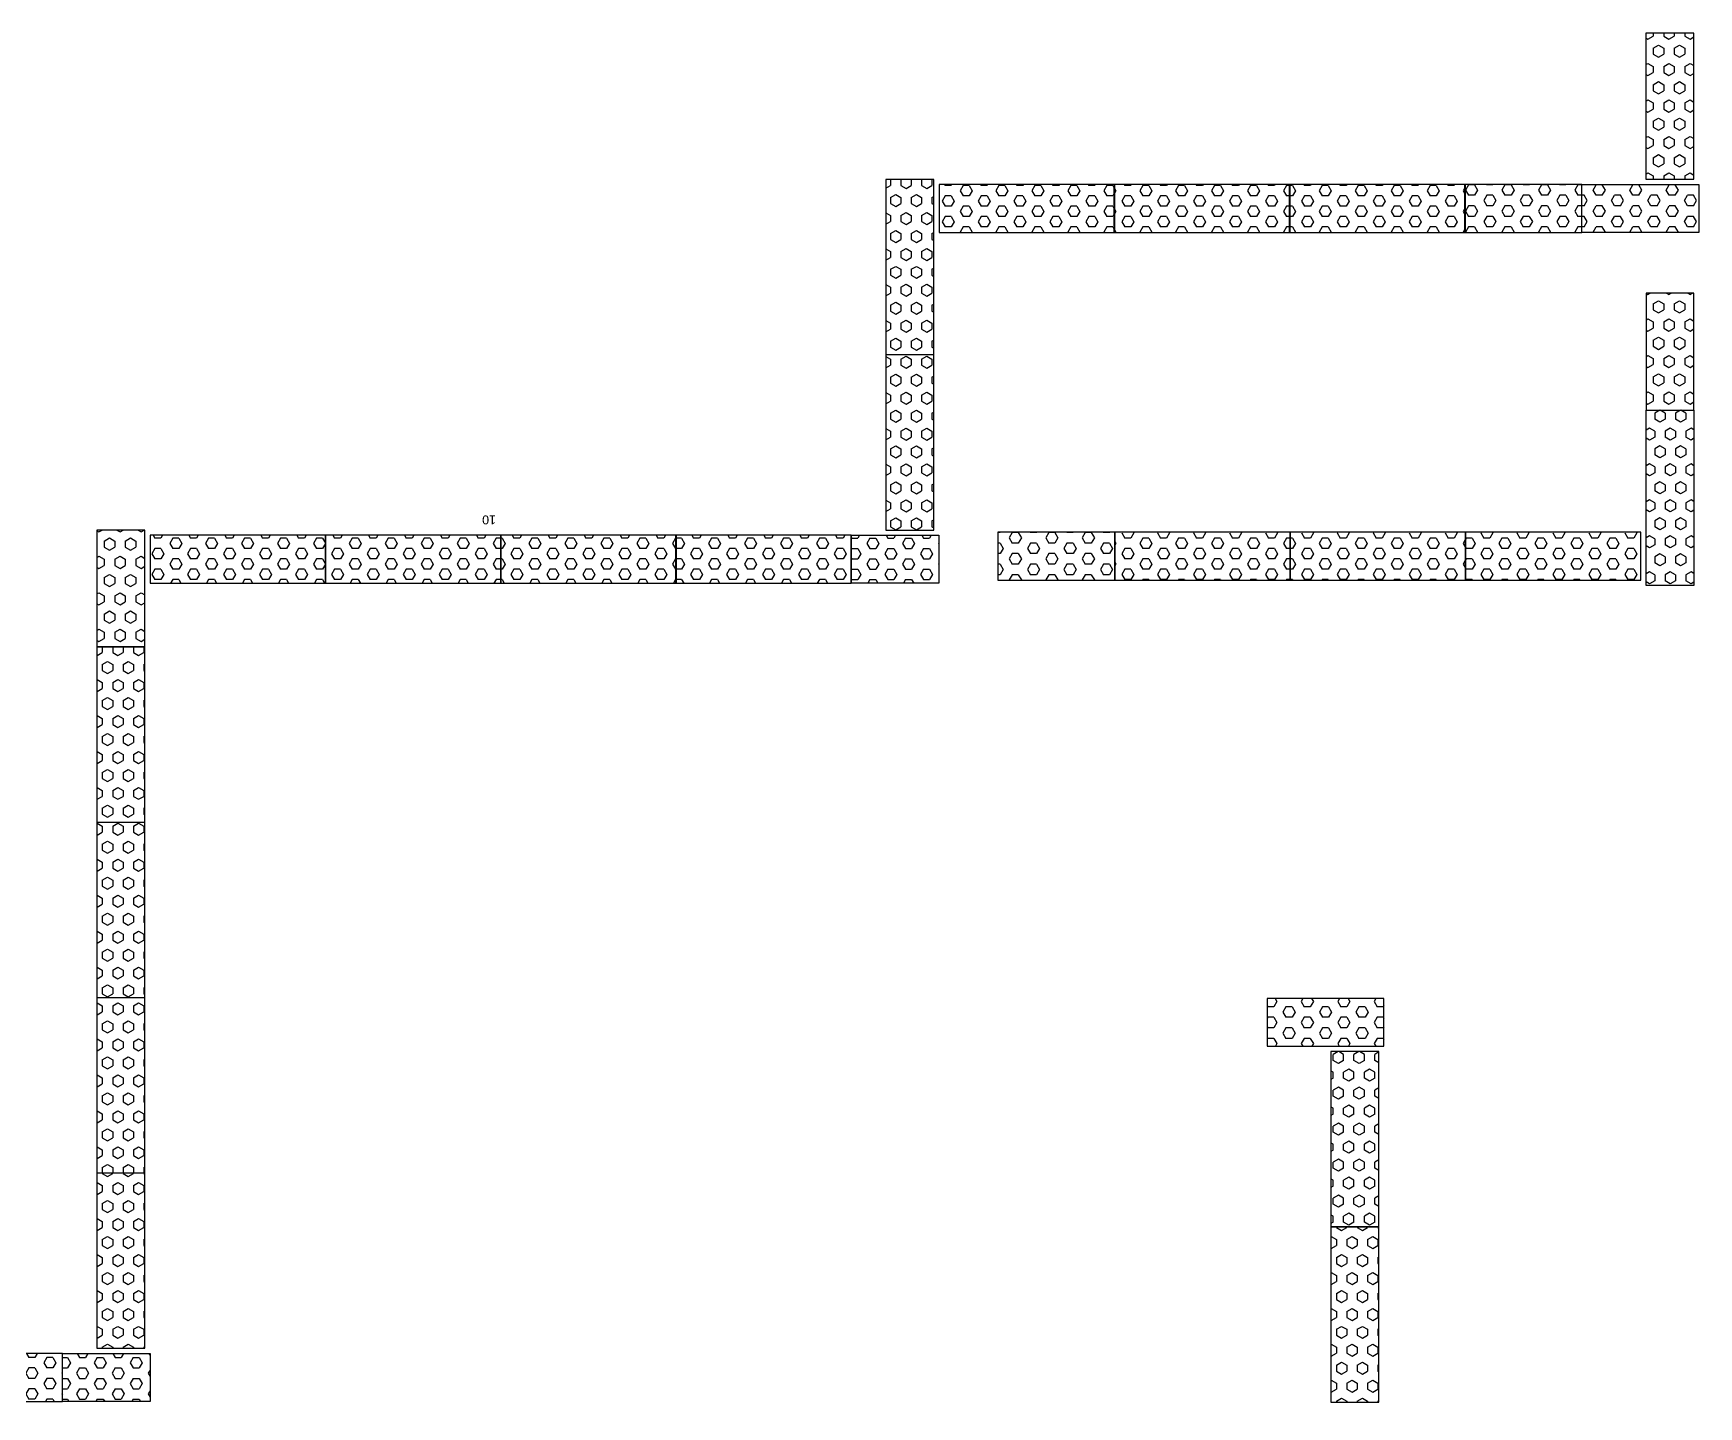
# Model space of a CAD drawing. Header units: millimetres. Extents: x 31568 to 240104, y 7702 to 61692.
# Drawn here: x 135642 to 153025, y 31352 to 45685 of the extents above; entities that cross this region are included whole.
import ezdxf

# ---------------------------------------------------------------- set-up
doc = ezdxf.new("R2010")
doc.units = ezdxf.units.MM
for name, color, linetype in [('P34', 7, 'Continuous'), ('노드', 2, 'Continuous'), ('발판500×1219', 175, 'Continuous'), ('발판500×1524', 41, 'Continuous'), ('발판500×1829', 131, 'Continuous'), ('발판500×914', 240, 'Continuous')]:
    doc.layers.add(name, color=color, linetype=linetype)
doc.styles.get("Standard").update_dxf_attribs({"font": 'arial.ttf'})

# ---------------------------------------------------------------- blocks, each defined once
blk = doc.blocks.new('b500×914')
at = {"layer": '발판500×914', "linetype": 'ByBlock'}
h = blk.add_hatch(dxfattribs=at)
h.set_pattern_fill('HEX', color=256, scale=500, angle=90, style=0)
h.set_pattern_definition([(180, (372377.89, -112728.83), (6e-14, 108.253175), [62.5, -125]), (60, (372377.89, -112728.83), (93.75, -54.126588), [62.5, -125]), (120, (372315.39, -112728.83), (93.75, 54.126588), [62.5, -125])])
h.paths.add_polyline_path([(914, -250), (0, -250), (0, 250), (914, 250)])
at = {"layer": '발판500×914', "linetype": 'ByBlock', "ltscale": 2}
blk.add_lwpolyline([(914, -250), (0, -250), (0, 250), (914, 250)], close=True, dxfattribs=at)
blk = doc.blocks.new('509')
at = {"layer": '발판500×914', "linetype": 'ByBlock', "ltscale": 2}
blk.add_blockref('b500×914', (0, 0), dxfattribs=at)
blk = doc.blocks.new('발판500x914')
at = {"layer": '발판500×914'}
blk.add_blockref('509', (1, -305, 48), dxfattribs=at)
blk = doc.blocks.new('19x9x6_코너')
for p in [(0, 0, 709), (0, 0, 2609)]:
    blk.add_blockref('발판500x914', p)
blk = doc.blocks.new('b500×1829')
at = {"layer": '발판500×1829', "linetype": 'ByBlock'}
h = blk.add_hatch(dxfattribs=at)
h.set_pattern_fill('HEX', color=256, scale=500, style=0)
h.set_pattern_definition([(0, (-371158.89, -112728.83), (0, 108.253175), [62.5, -125]), (120, (-371158.89, -112728.83), (-93.75, -54.126588), [62.5, -125]), (60, (-371096.39, -112728.83), (-93.75, 54.126588), [62.5, -125])])
h.paths.add_polyline_path([(0, -250), (1829, -250), (1829, 250), (0, 250)])
at = {"layer": '발판500×1829', "linetype": 'ByBlock', "ltscale": 2}
blk.add_lwpolyline([(0, -250), (1829, -250), (1829, 250), (0, 250)], close=True, dxfattribs=at)
blk = doc.blocks.new('518')
at = {"layer": '발판500×1829', "linetype": 'ByBlock', "ltscale": 2}
blk.add_blockref('b500×1829', (0, 0), dxfattribs=at)
blk = doc.blocks.new('발판500x1825')
at = {"layer": '발판500×1829'}
blk.add_blockref('518', (1, -305, 48), dxfattribs=at)
blk = doc.blocks.new('38x18x6')
for p in [(0, 0, 2609), (0, 0, 709)]:
    blk.add_blockref('발판500x1825', p)
blk = doc.blocks.new('b500×1219')
at = {"layer": '발판500×1219', "linetype": 'ByBlock'}
h = blk.add_hatch(dxfattribs=at)
h.set_pattern_fill('HEX', color=256, scale=20, style=0)
h.paths.add_polyline_path([(0, -250), (1219, -250), (1219, 250), (0, 250)])
at = {"layer": '발판500×1219', "linetype": 'ByBlock', "ltscale": 2}
blk.add_lwpolyline([(0, -250), (1219, -250), (1219, 250), (0, 250)], close=True, dxfattribs=at)
blk = doc.blocks.new('512')
at = {"layer": '발판500×1219', "linetype": 'ByBlock', "ltscale": 2}
blk.add_blockref('b500×1219', (0, 0), dxfattribs=at)
blk = doc.blocks.new('발판500×1219')
at = {"layer": '발판500×1219'}
blk.add_blockref('512', (1, -305, 48), dxfattribs=at)
blk = doc.blocks.new('38x12x6_복합26')
for p in [(0, 0, 699), (0, 0, 2599)]:
    blk.add_blockref('발판500×1219', p)
blk = doc.blocks.new('배면출입구2')
for name, p, rotation in [('38x12x6_복합26', (0, 0), 270), ('38x18x6', (-5185, -2440), 90), ('38x18x6', (0, -1220), 270), ('38x18x6', (-5185, -4270), 90), ('38x18x6', (0, -3050), 270), ('38x18x6', (-5185, -6100), 90), ('38x18x6', (0, -4880), 270), ('38x18x6', (-5185, -7930), 90), ('38x18x6', (0, -6710), 270), ('38x18x6', (-2745, -9150), 180), ('38x18x6', (-915, -9150), 180), ('19x9x6_코너', (0, -9150), 180)]:
    blk.add_blockref(name, p, dxfattribs=dict(rotation=rotation))
at = {"xscale": -1, "rotation": 270}
blk.add_blockref('38x12x6_복합26', (-4575, -9150), dxfattribs=at)
blk = doc.blocks.new('배면출입구2-1')
for name, p, rotation in [('38x12x6_복합26', (0, 0), 270), ('38x18x6', (0, -1220), 270), ('38x18x6', (0, -3050), 270), ('38x18x6', (0, -4880), 270), ('38x18x6', (0, -6710), 270), ('38x18x6', (-2745, -9150), 180), ('38x18x6', (-915, -9150), 180), ('19x9x6_코너', (0, -9150), 180)]:
    blk.add_blockref(name, p, dxfattribs=dict(rotation=rotation))
at = {"xscale": -1, "rotation": 270}
blk.add_blockref('38x12x6_복합26', (-4575, -9150), dxfattribs=at)
blk = doc.blocks.new('38x12x6')
for p in [(0, 0, 709), (0, 0, 2609)]:
    blk.add_blockref('발판500×1219', p)
blk = doc.blocks.new('38x18x6_코너_12')
at = {"layer": '발판500×1829'}
for p in [(-1829, 305, 757), (-1829, 305, 2657)]:
    blk.add_blockref('518', p, dxfattribs=at)
blk = doc.blocks.new('38x12x6_복합14')
for p in [(0, 0, 224), (0, 0, 2124)]:
    blk.add_blockref('발판500×1219', p)
blk = doc.blocks.new('배면출입구2-1측')
at = {"rotation": 270}
for name, p in [('38x12x6_복합26', (0, 9150)), ('38x18x6', (0, 7930)), ('38x18x6', (0, 6100)), ('38x18x6', (0, 4270)), ('38x18x6', (0, 2440))]:
    blk.add_blockref(name, p, dxfattribs=at)
blk = doc.blocks.new('38x18x6_코너')
at = {"layer": '발판500×1829'}
for p in [(1, -305, 757), (1, -305, 2657)]:
    blk.add_blockref('518', p, dxfattribs=at)
blk = doc.blocks.new('b500×1524')
at = {"layer": '발판500×1524', "linetype": 'ByBlock', "ltscale": 2}
h = blk.add_hatch(dxfattribs=at)
h.set_pattern_fill('HEX', color=256, scale=20, style=0)
h.paths.add_polyline_path([(1524, 250), (0, 250), (0, -250), (1524, -250)])
blk.add_lwpolyline([(0, -250), (1524, -250), (1524, 250), (0, 250)], close=True, dxfattribs=at)
blk = doc.blocks.new('515')
at = {"layer": '발판500×1524', "linetype": 'ByBlock', "ltscale": 2}
blk.add_blockref('b500×1524', (0, 0), dxfattribs=at)
blk = doc.blocks.new('발판500×1524')
at = {"layer": '발판500×1524'}
blk.add_blockref('515', (1, -302, 48), dxfattribs=at)
blk = doc.blocks.new('38x15x6_우측')
for p in [(0, 0, 709), (0, 0, 2609)]:
    blk.add_blockref('발판500×1524', p)
blk = doc.blocks.new('38x18x6_코너_se')
at = {"layer": '발판500×1829', "rotation": 90}
for p in [(305, -609, 757), (305, -609, 2657)]:
    blk.add_blockref('518', p, dxfattribs=at)

msp = doc.modelspace()

# ---------------------------------------------------------------- block references
for name, p, rotation in [('38x15x6_우측', (153026, 45686, 10460), 270), ('38x15x6_우측', (153026, 45686, 14260), 270), ('38x15x6_우측', (153026, 45686, 18060), 270), ('38x15x6_우측', (153026, 45686, 21860), 270), ('38x15x6_우측', (153026, 45686, 25660), 270), ('38x15x6_우측', (153026, 45686, 29460), 270), ('38x15x6_우측', (153026, 45686, 33260), 270), ('38x15x6_우측', (153026, 45686, 37060), 270), ('38x15x6_우측', (153026, 45686, 40860), 270), ('38x18x6_코너_se', (145096, 43551, 10360), 180), ('38x18x6_코너_se', (145096, 43551, 14160), 180), ('38x18x6_코너_se', (145096, 43551, 17960), 180), ('38x18x6_코너_se', (145096, 43551, 21760), 180), ('38x18x6_코너_se', (145096, 43551, 25560), 180), ('38x18x6_코너_se', (145096, 43551, 29360), 180), ('38x18x6_코너_se', (145096, 43551, 33160), 180), ('38x18x6_코너_se', (145096, 43551, 36960), 180), ('38x18x6_코너_se', (145096, 43551, 40760), 180), ('38x18x6_코너_se', (145096, 43551, 44560), 180), ('38x18x6', (146926, 43551, 10360), 180), ('38x18x6', (146926, 43551, 14160), 180), ('38x18x6', (148756, 43551, 10360), 180), ('38x18x6', (148756, 43551, 14160), 180), ('38x18x6', (150586, 43551, 10360), 180), ('38x18x6', (150586, 43551, 14160), 180), ('38x12x6', (151806, 43551, 10360), 180), ('38x12x6', (151806, 43551, 14160), 180), ('38x12x6', (153031, 42973, 15010), 270), ('38x12x6', (153031, 42973, 18810), 270), ('38x12x6', (153031, 42973, 22610), 270), ('38x12x6', (153031, 42973, 26410), 270), ('38x12x6', (153031, 42973, 30210), 270), ('38x12x6', (153031, 42973, 34010), 270), ('38x12x6', (153031, 42973, 37810), 270), ('38x12x6', (153031, 42973, 41610), 270), ('38x18x6', (145096, 42331, 10360), 270), ('38x18x6', (145096, 42331, 14160), 270), ('38x18x6', (145096, 42331, 17960), 270), ('38x18x6', (145096, 42331, 21760), 270), ('38x18x6', (145096, 42331, 25560), 270), ('38x18x6', (145096, 42331, 29360), 270), ('38x18x6', (145096, 42331, 33160), 270), ('38x18x6', (145096, 42331, 36960), 270), ('38x18x6', (145096, 42331, 40760), 270), ('38x18x6', (145096, 42331, 44560), 270), ('38x12x6_복합26', (136861, 40501, 29360), 270), ('38x12x6_복합26', (136861, 40501, 14160), 270), ('38x12x6_복합26', (136861, 40501, 25560), 270), ('38x12x6_복합26', (136861, 40501, 21760), 270), ('38x12x6_복합26', (136861, 40501, 33160), 270), ('38x12x6_복합26', (136861, 40501, 36960), 270), ('38x12x6_복합26', (136861, 40501, 44560), 270), ('38x12x6_복합26', (136861, 40501, 40760), 270), ('38x18x6', (138691, 39891, 10360), 180), ('38x18x6', (138691, 39891, 14160), 180), ('38x18x6', (138691, 39891, 17960), 180), ('38x18x6', (138691, 39891, 21760), 180), ('38x18x6', (138691, 39891, 25560), 180), ('38x18x6', (138691, 39891, 29360), 180), ('38x18x6', (138691, 39891, 33160), 180), ('38x18x6', (138691, 39891, 36960), 180), ('38x18x6', (138691, 39891, 40760), 180), ('38x18x6', (140521, 39891, 10360), 180), ('38x18x6', (140521, 39891, 14160), 180), ('38x18x6', (140521, 39891, 17960), 180), ('38x18x6', (140521, 39891, 21760), 180), ('38x18x6', (140521, 39891, 25560), 180), ('38x18x6', (140521, 39891, 29360), 180), ('38x18x6', (140521, 39891, 33160), 180), ('38x18x6', (140521, 39891, 36960), 180), ('38x18x6', (140521, 39891, 40760), 180), ('38x18x6', (142351, 39891, 10360), 180), ('38x18x6', (142351, 39891, 14160), 180), ('38x18x6', (142351, 39891, 17960), 180), ('38x18x6', (142351, 39891, 21760), 180), ('38x18x6', (142351, 39891, 25560), 180), ('38x18x6', (142351, 39891, 29360), 180), ('38x18x6', (142351, 39891, 33160), 180), ('38x18x6', (142351, 39891, 36960), 180), ('38x18x6', (142351, 39891, 40760), 180), ('38x18x6', (144181, 39891, 10360), 180), ('38x18x6', (144181, 39891, 14160), 180), ('38x18x6', (144181, 39891, 17960), 180), ('38x18x6', (144181, 39891, 21760), 180), ('38x18x6', (144181, 39891, 25560), 180), ('38x18x6', (144181, 39891, 29360), 180), ('38x18x6', (144181, 39891, 33160), 180), ('38x18x6', (144181, 39891, 36960), 180), ('38x18x6', (144181, 39891, 40760), 180), ('19x9x6_코너', (145096, 39891, 10360), 180), ('19x9x6_코너', (145096, 39891, 14160), 180), ('19x9x6_코너', (145096, 39891, 17960), 180), ('19x9x6_코너', (145096, 39891, 21760), 180), ('19x9x6_코너', (145096, 39891, 25560), 180), ('19x9x6_코너', (145096, 39891, 29360), 180), ('19x9x6_코너', (145096, 39891, 33160), 180), ('19x9x6_코너', (145096, 39891, 36960), 180), ('19x9x6_코너', (145096, 39891, 40760), 180), ('38x12x6', (146931, 39923, 15010), 180), ('38x12x6', (146931, 39923, 18810), 180), ('38x12x6', (146931, 39923, 22610), 180), ('38x12x6', (146931, 39923, 26410), 180), ('38x12x6', (146931, 39923, 30210), 180), ('38x12x6', (146931, 39923, 34010), 180), ('38x12x6', (146931, 39923, 37810), 180), ('38x12x6', (146931, 39923, 41610), 180), ('38x18x6', (148761, 39923, 15010), 180), ('38x18x6', (148761, 39923, 18810), 180), ('38x18x6', (148761, 39923, 22610), 180), ('38x18x6', (148761, 39923, 26410), 180), ('38x18x6', (148761, 39923, 30210), 180), ('38x18x6', (148761, 39923, 34010), 180), ('38x18x6', (148761, 39923, 37810), 180), ('38x18x6', (148761, 39923, 41610), 180), ('38x18x6', (150591, 39923, 15010), 180), ('38x18x6', (150591, 39923, 18810), 180), ('38x18x6', (150591, 39923, 22610), 180), ('38x18x6', (150591, 39923, 26410), 180), ('38x18x6', (150591, 39923, 30210), 180), ('38x18x6', (150591, 39923, 34010), 180), ('38x18x6', (150591, 39923, 37810), 180), ('38x18x6', (150591, 39923, 41610), 180), ('38x18x6', (152421, 39923, 15010), 180), ('38x18x6', (152421, 39923, 18810), 180), ('38x18x6', (152421, 39923, 22610), 180), ('38x18x6', (152421, 39923, 26410), 180), ('38x18x6', (152421, 39923, 30210), 180), ('38x18x6', (152421, 39923, 34010), 180), ('38x18x6', (152421, 39923, 37810), 180), ('38x18x6', (152421, 39923, 41610), 180), ('38x18x6', (136861, 39281, 29360), 270), ('38x18x6', (136861, 39281, 14160), 270), ('38x18x6', (136861, 39281, 25560), 270), ('38x18x6', (136861, 39281, 21760), 270), ('38x18x6', (136861, 39281, 33160), 270), ('38x18x6', (136861, 39281, 36960), 270), ('38x18x6', (136861, 39281, 44560), 270), ('38x18x6', (136861, 39281, 40760), 270), ('38x18x6', (136861, 37451, 29360), 270), ('38x18x6', (136861, 37451, 14160), 270), ('38x18x6', (136861, 37451, 25560), 270), ('38x18x6', (136861, 37451, 21760), 270), ('38x18x6', (136861, 37451, 33160), 270), ('38x18x6', (136861, 37451, 36960), 270), ('38x18x6', (136861, 37451, 44560), 270), ('38x18x6', (136861, 37451, 40760), 270), ('38x18x6', (136861, 35621, 29360), 270), ('38x18x6', (136861, 35621, 14160), 270), ('38x18x6', (136861, 35621, 25560), 270), ('38x18x6', (136861, 35621, 21760), 270), ('38x18x6', (136861, 35621, 33160), 270), ('38x18x6', (136861, 35621, 36960), 270), ('38x18x6', (136861, 35621, 44560), 270), ('38x18x6', (136861, 35621, 40760), 270), ('38x12x6_복합14', (149741, 35058, 43490), 180), ('38x18x6', (149131, 33228, 43490), 90), ('38x18x6', (136861, 33791, 29360), 270), ('38x18x6', (136861, 33791, 14160), 270), ('38x18x6', (136861, 33791, 25560), 270), ('38x18x6', (136861, 33791, 21760), 270), ('38x18x6', (136861, 33791, 33160), 270), ('38x18x6', (136861, 33791, 36960), 270), ('38x18x6', (136861, 33791, 44560), 270), ('38x18x6', (136861, 33791, 40760), 270), ('38x18x6_코너_12', (149131, 31398, 43490), 270), ('38x18x6', (135946, 31351, 29360), 180), ('38x18x6', (135946, 31351, 14160), 180), ('38x18x6', (135946, 31351, 25560), 180), ('38x18x6', (135946, 31351, 21760), 180), ('38x18x6', (135946, 31351, 33160), 180), ('38x18x6', (135946, 31351, 36960), 180), ('19x9x6_코너', (136861, 31351, 29360), 180), ('19x9x6_코너', (136861, 31351, 14160), 180), ('19x9x6_코너', (136861, 31351, 25560), 180), ('19x9x6_코너', (136861, 31351, 21760), 180), ('19x9x6_코너', (136861, 31351, 33160), 180), ('19x9x6_코너', (136861, 31351, 36960), 180)]:
    msp.add_blockref(name, p, dxfattribs=dict(rotation=rotation))
at = {"xscale": -1}
for p in [(153026, 44161, 10360), (153026, 44161, 14160)]:
    msp.add_blockref('38x12x6_복합26', p, dxfattribs=at)
at = {"xscale": -1, "rotation": 90}
for p in [(152421, 41753, 15010), (152421, 41753, 18810), (152421, 41753, 22610), (152421, 41753, 26410), (152421, 41753, 30210), (152421, 41753, 34010), (152421, 41753, 37810), (152421, 41753, 41610)]:
    msp.add_blockref('38x18x6_코너', p, dxfattribs=at)
for name, p in [('배면출입구2', (136861, 40501, 10360)), ('배면출입구2-1', (136861, 40501, 17960))]:
    msp.add_blockref(name, p)
at = {"layer": 'P34'}
msp.add_blockref('배면출입구2-1측', (136861, 31351, 36960), dxfattribs=at)

# ---------------------------------------------------------------- texts
at = {"layer": '노드'}
msp.add_text('10', height=92.8, rotation=180, dxfattribs=at).set_placement((140471, 40653, 28090))

doc.saveas('drawing.dxf')
